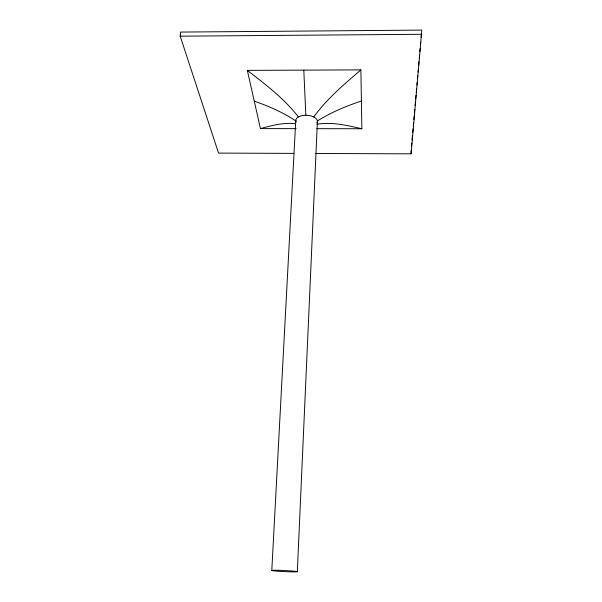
<?xml version="1.0" encoding="UTF-8"?>
<svg xmlns="http://www.w3.org/2000/svg" width="602" height="602" viewBox="0 0 602 602"><rect width="100%" height="100%" fill="white"/><g stroke="black" fill="none" stroke-linecap="round" stroke-linejoin="round"><path stroke-width="0.9" d="M315.297 153.465L411.106 153.834L421.799 30.1L180.623 32.079L180.201 36.173L218.541 153.096L293.693 153.382M411.106 153.834L411.128 150.342M297.313 571.734A12.792 0.534 2.8 0 0 278.914 570.32A12.792 0.534 2.8 0 0 277.462 571.178A12.792 0.534 2.8 0 0 297.313 571.734L317.404 121.386M271.795 570.47L295.778 120.167M411.459 146.61L411.791 142.885M412.039 140.085L412.453 135.427M412.701 132.628L413.032 128.903M413.281 126.104L413.612 122.379M413.86 119.58L414.191 115.855M414.439 113.056L414.77 109.331M415.102 105.598L415.433 101.873M415.681 99.074L416.012 95.349M416.253 92.55L416.584 88.825M416.915 85.093L417.163 82.301M417.495 78.569L417.743 75.769M418.074 72.044L418.322 69.245M418.653 65.52L418.984 61.788M419.316 58.063L419.564 55.264M419.895 51.539L420.143 48.739M420.474 45.015L420.723 42.215M421.137 37.557L421.385 34.758M313.762 116.946C326.848 98.879 344.073 84.34 360.891 69.885L361.862 128.745L316.787 128.677M317.389 120.987C331.055 112.333 346.127 106.163 361.403 100.993M360.891 69.885L247.332 70.381L260.448 128.602C271.57 125.555 283.106 122.484 294.732 123.628M317.073 124.26C332.063 121.672 347.271 125.479 361.862 128.745M180.201 36.173L421.791 34.291M260.448 128.602L296.131 128.647M254.262 101.136C268.755 106.223 283.03 112.326 295.793 120.972M247.332 70.381C265.505 84.476 284.279 98.555 298.366 116.946M303.792 70.133L305.846 115.26M296.124 121.995A10.836 5.636 2.8 0 1 306.794 115.283A10.836 5.636 2.8 0 1 316.915 122.951"/></g></svg>
